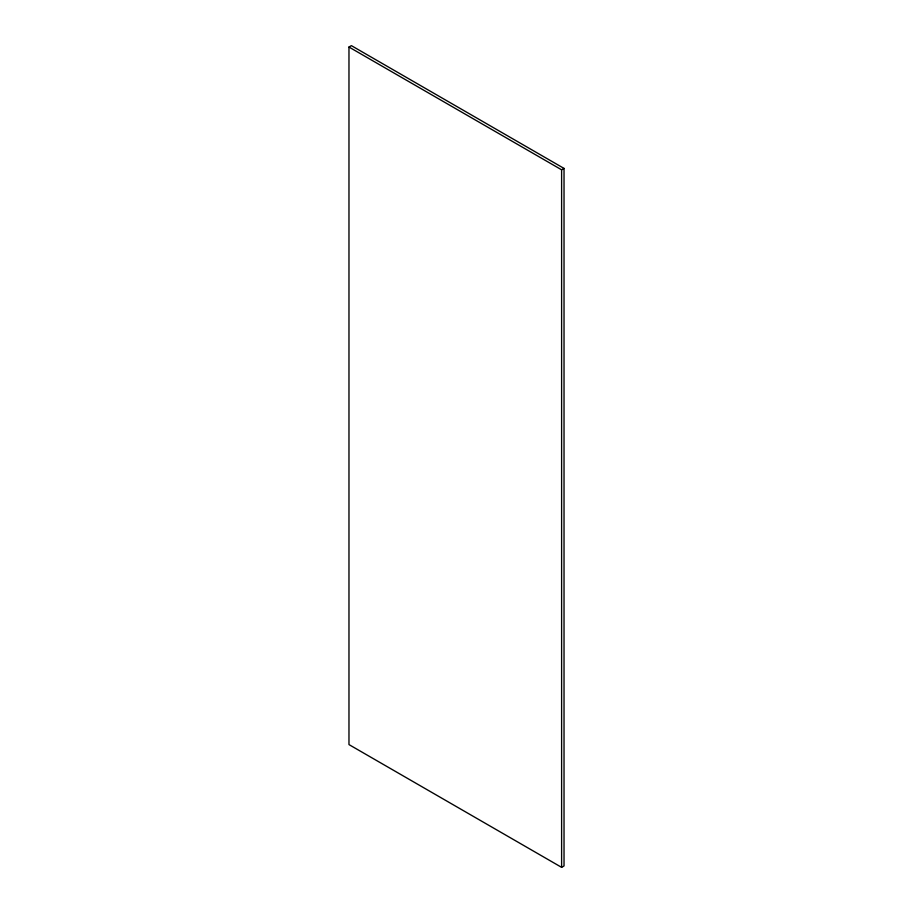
<?xml version="1.0" encoding="UTF-8"?>
<svg xmlns="http://www.w3.org/2000/svg" width="913" height="913" viewBox="0 0 913 913"><rect width="100%" height="100%" fill="white"/><g stroke="black" fill="none" stroke-linecap="round" stroke-linejoin="round"><path stroke-width="1.37" d="M348.971 47.042L351.391 45.65L564.029 168.414L564.029 865.958L561.609 867.35L348.971 744.586L348.971 47.042L561.609 169.807L564.029 168.414M561.609 169.807L561.609 867.35"/></g></svg>
